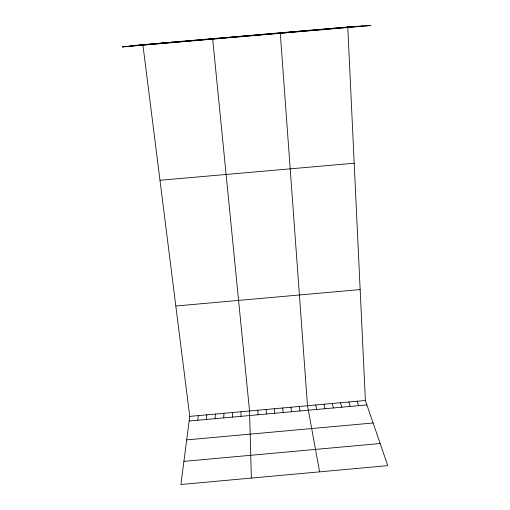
<?xml version="1.0" encoding="UTF-8"?>
<svg xmlns="http://www.w3.org/2000/svg" width="510" height="510" viewBox="0 0 510 510"><rect width="100%" height="100%" fill="white"/><g stroke="black" fill="none" stroke-linecap="round" stroke-linejoin="round"><path stroke-width="0.76" d="M232.375 417.097L232.464 412.52M223.737 417.881L223.922 413.291M215.086 418.665L215.379 414.063M206.442 419.443L206.837 414.834M197.791 420.227L198.288 415.605M189.745 416.383L180.91 484.5L387.772 465.636L365.383 400.497L347.769 26.966L370.91 25.5L122.228 46.952L142.876 44.638L189.745 416.383L365.383 400.497M206.933 39.646L212.644 38.62L249.537 410.971L251.353 478.074M202.164 39.557L202.68 39.474M192.06 40.43L192.723 40.335M181.955 41.297L182.752 41.195M171.844 42.171L172.788 42.056M161.734 43.044L162.817 42.916M151.623 43.917L152.847 43.777M189.14 421.011L366.9 404.927M186.698 439.888L373.11 422.981M183.912 461.365L380.167 443.522M175.829 306.006L360.149 289.565M159.974 180.272L354.195 163.226M141.506 44.791L349.299 26.864M135.889 45.415L355.597 26.469M129.381 46.149L362.897 26.004M338.13 27.795L339.526 27.712M328.491 28.624L329.747 28.554M318.846 29.459L319.968 29.395M309.2 30.288L310.188 30.237M299.555 31.123L300.403 31.084M289.909 31.951L290.623 31.926M288.998 32.563L280.258 32.787L307.498 405.731L319.611 471.852M270.606 33.622L271.046 33.615M357.115 401.242L358.536 405.686M348.853 401.988L350.172 406.438M340.584 402.741L341.808 407.197M332.31 403.486L333.438 407.955M324.041 404.232L325.068 408.714M315.773 404.985L316.691 409.473M299.223 406.483L299.944 410.983M290.942 407.229L291.567 411.742M282.667 407.974L283.19 412.501M274.386 408.727L274.807 413.259M266.105 409.473L266.43 414.018M257.824 410.225L258.047 414.777M241 411.742L241.02 416.319"/></g></svg>
